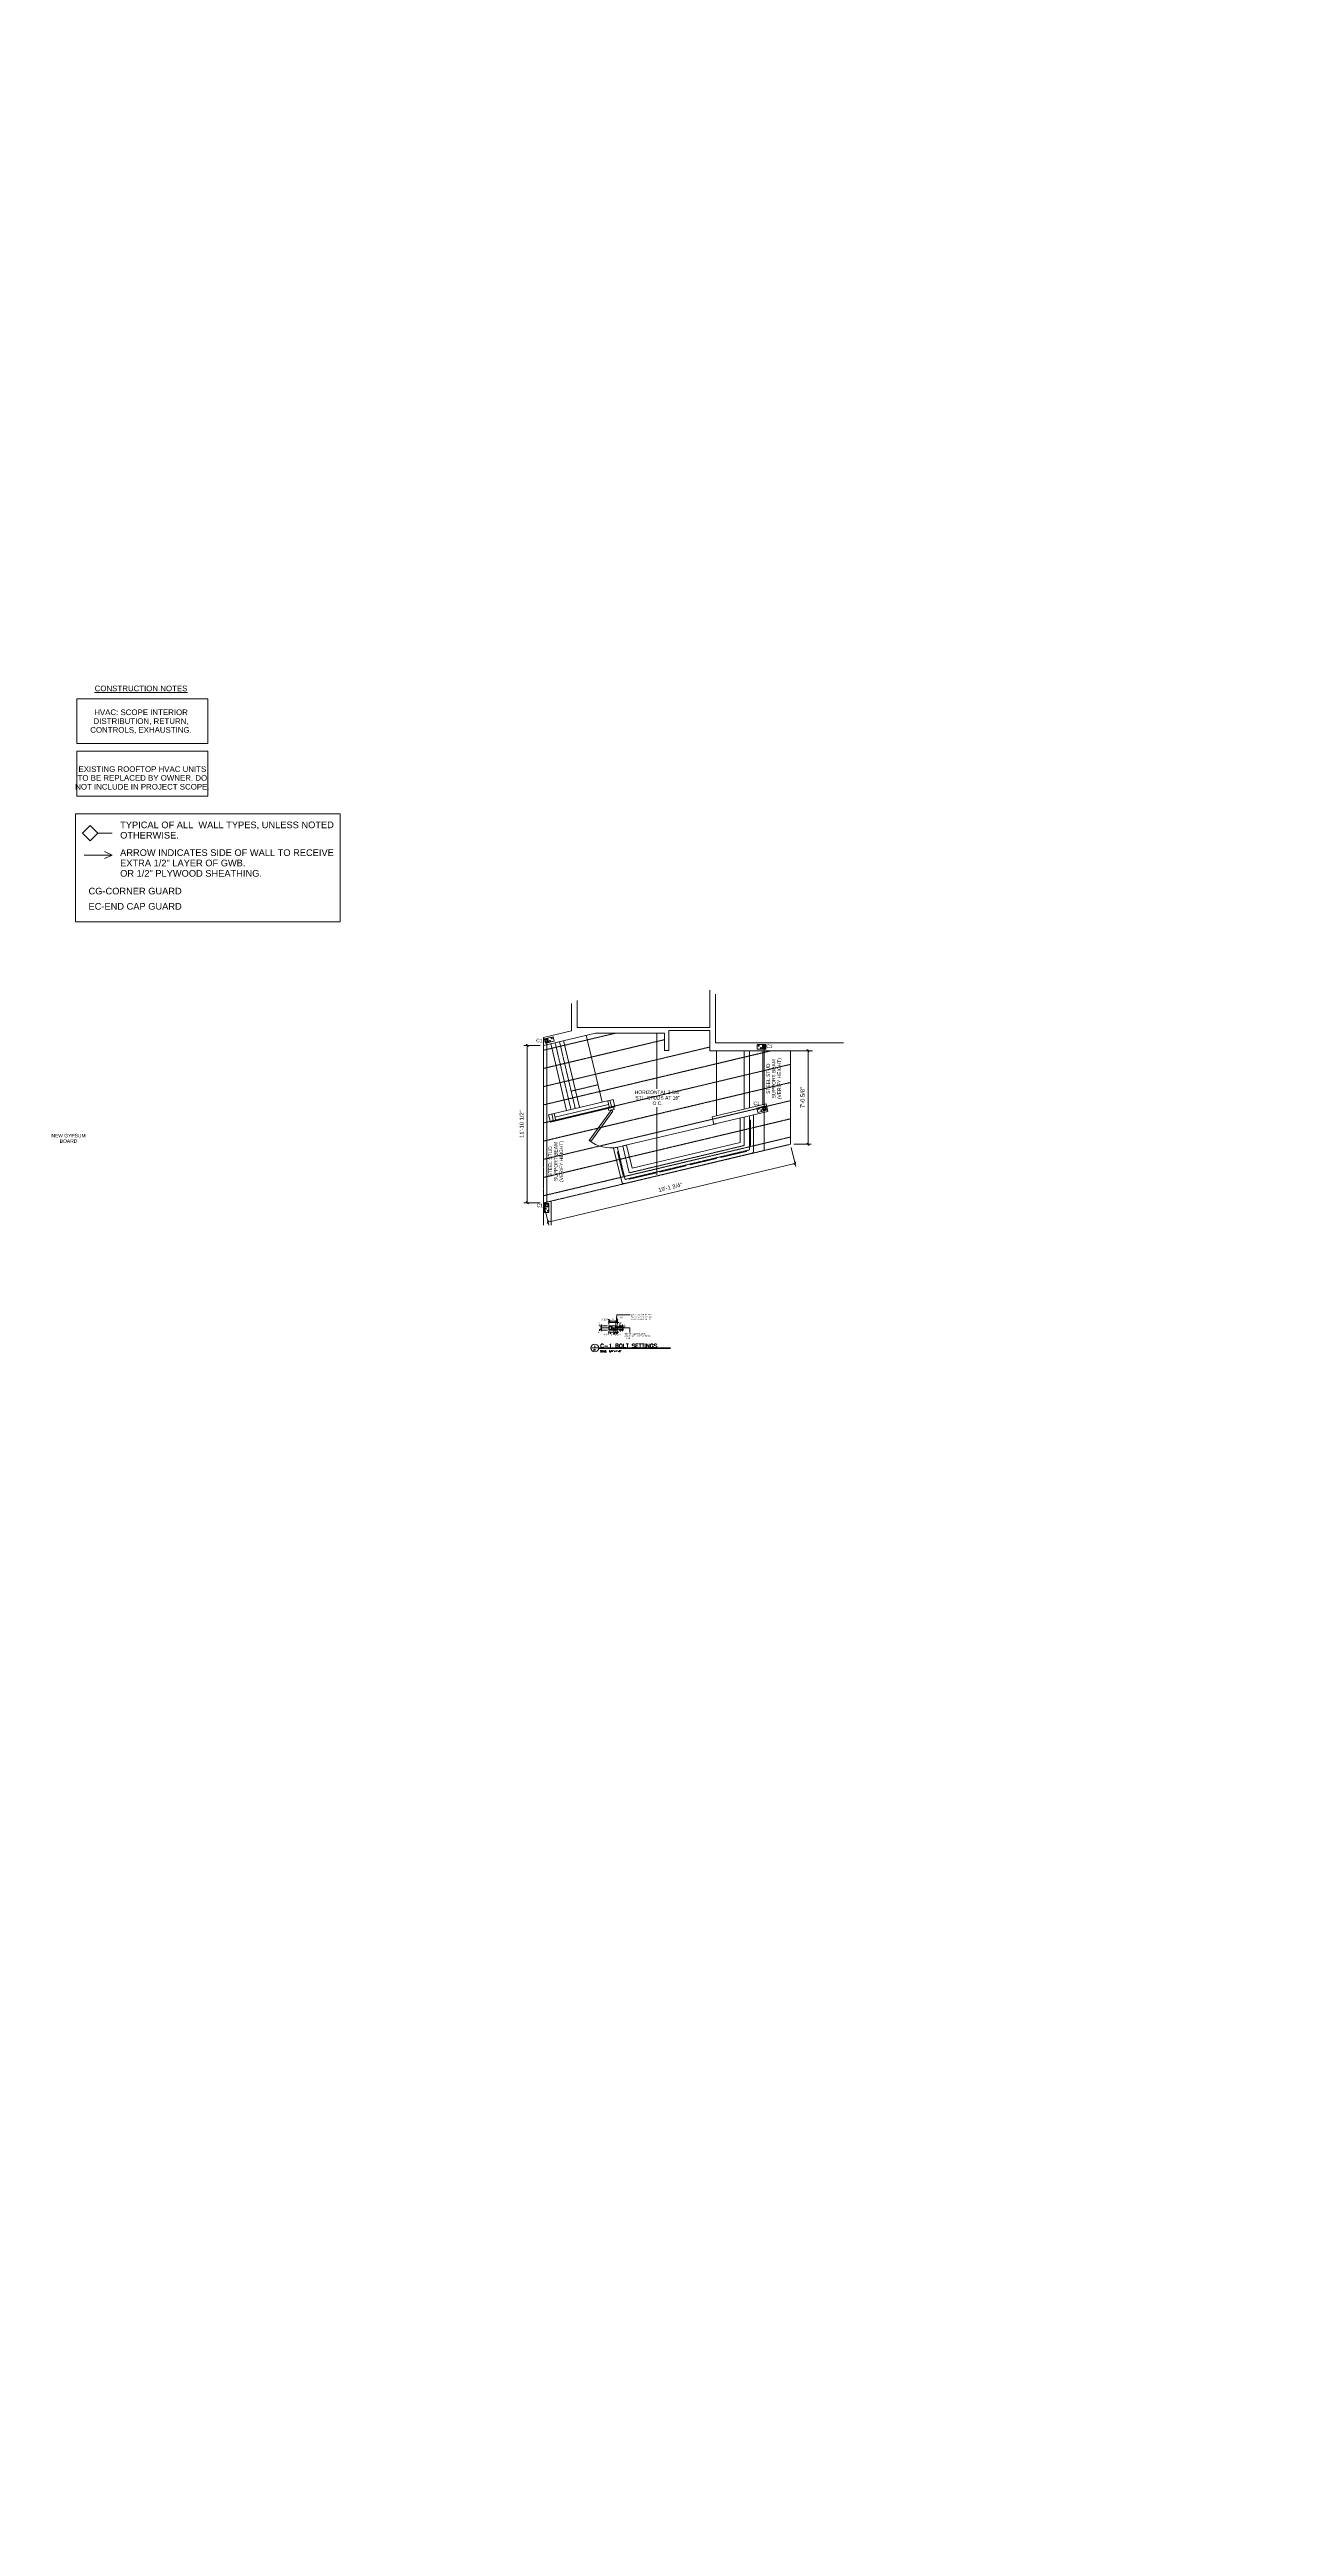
# Model space of a CAD drawing. Header units: inches. Extents: x -2804 to 58974, y -36095 to 66.
# Drawn here: x 22417 to 23541, y -24816 to -22575 of the extents above; entities that cross this region are included whole.
import ezdxf

# ---------------------------------------------------------------- set-up
doc = ezdxf.new("R2010")
doc.units = ezdxf.units.IN
doc.header["$MEASUREMENT"] = 0
doc.header["$XCLIPFRAME"] = 2
for name, pattern in [('IMPORT-DASHED2', [0.1875, 0.125, -0.0625]), ('IMPORT-HIDDEN2 _3_', [0.09375, 0.0625, -0.03125]), ('IMPORT-PHANTOM2', [0.625, 0.3125, -0.0625, 0.0625, -0.0625, 0.0625, -0.0625])]:
    doc.linetypes.add(name, pattern=pattern)
for name, color, linetype, lineweight in [('007-WHI', 7, 'Continuous', 9), ('15xx-Jefferson-REHAB-pr5_dwg', 45, 'Continuous', 9), ('171-LBLU-SC20', 7, 'Continuous', 9), ('A-BULKHEAD', 130, 'IMPORT-DASHED2', 15), ('A-CABINET-LOWER', 7, 'Continuous', 9), ('A-CABINET-UNDER', 7, 'IMPORT-HIDDEN2 _3_', 9), ('A-CLNG', 13, 'Continuous', 13), ('A-Cols', 130, 'Continuous', 15), ('A-DIM', 7, 'Continuous', 9), ('A-TEXT', 7, 'Continuous', 9), ('A-TEXT-8', 7, 'Continuous', 9), ('G-ANNO-REFR', 1, 'Continuous', 9), ('S-COLS-ABBP', 7, 'Continuous', 9), ('S-FLOORJOIST', 130, 'IMPORT-PHANTOM2', 15), ('S-TEXT-3_4', 7, 'Continuous', 9)]:
    doc.layers.add(name, color=color, linetype=linetype, lineweight=lineweight)
doc.styles.add('Arial_17', font='arial.ttf', dxfattribs={"height": 6})
doc.styles.add('Arial_3', font='arial.ttf', dxfattribs={"height": 1.333333})
doc.styles.add('Arial_4', font='arial.ttf', dxfattribs={"height": 5.1})
doc.styles.add('Arial_5', font='arial.ttf', dxfattribs={"height": 3.1875})
doc.styles.add('Arial_6', font='arial.ttf', dxfattribs={"height": 3.75})
doc.styles.add('Arial_7', font='arial.ttf', dxfattribs={"height": 1.5})
doc.styles.add('ROMANT', font='romant__.ttf', dxfattribs={"width": 1.140967, "height": 3.333333})
doc.styles.add('simplex', font='simplex_.ttf', dxfattribs={"height": 8})
doc.styles.add('simplex_2', font='simplex_.ttf', dxfattribs={"height": 1.333333})
doc.styles.add('simplex_3', font='simplex_.ttf', dxfattribs={"width": 0.828947, "height": 1.333333})
picture_1 = doc.add_image_def('image1.jpg', size_in_pixel=(1920, 1080))

# ---------------------------------------------------------------- blocks, each defined once
blk = doc.blocks.new('15xx-Jefferson-REHAB-pr5_dwg_FCM-TIC-1286384-Site Locator Map')
at = {"layer": 'A-DIM'}
for p, q in [((0.5, 0), (-1.4, 0)), ((-0.7, -0.7), (0.7, 0.7))]:
    blk.add_line(p, q, dxfattribs=at)
blk = doc.blocks.new('15xx-Jefferson-REHAB-pr5_dwg_DET1A-1286408-Site Locator Map')
at = {"layer": 'S-TEXT-3_4'}
for p, q in [((0, 0), (432, 0)), ((42, -3), (432, -3))]:
    blk.add_line(p, q, dxfattribs=at)
blk.add_circle((21, 0), 21, dxfattribs=at)
at = {"layer": 'S-TEXT-3_4', "insert": (50, -14), "char_height": 8, "width": 51.93, "attachment_point": 1, "line_spacing_factor": 1.118713, "style": 'simplex'}
blk.add_mtext('SCALE:', dxfattribs=at)
blk = doc.blocks.new('15xx-Jefferson-REHAB-pr5_dwg-1211969-Site Locator Map')
at = {"layer": '007-WHI', "flags": 128}
for points in [[(12401, 9489.1), (12408.8, 9490.9), (12409.7, 9487), (12401.9, 9485.2)], [(12601.3, 9483.9), (12593.3, 9483.9), (12593.3, 9479.9), (12601.3, 9479.9)], [(12600.8, 9428.5), (12593.1, 9426.5), (12594.1, 9422.6), (12601.8, 9424.6)], [(12405.1, 9340.1), (12405.1, 9332.1), (12401.1, 9332.1), (12401.1, 9340.1)]]:
    blk.add_lwpolyline(points, close=True, dxfattribs=at)
at = {"layer": '007-WHI'}
for centre in [(12406.1, 9487.3), (12407.6, 9489.7), (12594.8, 9482.9), (12596.8, 9480.9), (12594.8, 9425.9), (12597.2, 9424.5), (12402.2, 9335.6), (12404.2, 9333.6)]:
    blk.add_circle(centre, 0.406, dxfattribs=at)
at = {"layer": '171-LBLU-SC20'}
for p, q in [((12421.1, 9424.4), (12406.8, 9484.8)), ((12432.8, 9427.2), (12418.4, 9487.6)), ((12453.2, 9432), (12438.9, 9492.4)), ((12556.6, 9419.5), (12556.6, 9478.4)), ((12598.6, 9429.5), (12598.6, 9478.4)), ((12460.2, 9433.7), (12461.9, 9426.9)), ((12407.7, 9421.2), (12409.3, 9414.4)), ((12409.7, 9421.7), (12411.3, 9414.9)), ((12410.5, 9418.3), (12459.1, 9429.8)), ((12458.3, 9433.2), (12459.9, 9426.4)), ((12471.9, 9392.3), (12556.6, 9412.4)), ((12590.1, 9420.4), (12590.1, 9387.5)), ((12473.3, 9358.2), (12588.6, 9385.6)), ((12472.3, 9365.6), (12473.1, 9365.8))]:
    blk.add_line(p, q, dxfattribs=at)
at = {"layer": '171-LBLU-SC20', "flags": 128}
for points in [[(12550.6, 9533.1), (12550.6, 9499.4), (12509.6, 9499.4), (12430.6, 9499.4), (12430.6, 9523.7)], [(12555.6, 9529.7), (12555.6, 9485.4), (12671.6, 9485.4)], [(12425.6, 9521.2), (12425.6, 9496.5), (12400.1, 9490.4), (12400.1, 9483.2), (12447.3, 9494.4), (12509.6, 9494.4), (12509.6, 9478.7), (12513.6, 9478.7), (12513.6, 9496.7), (12550.6, 9496.7), (12550.6, 9478.4), (12643.5, 9478.4)], [(12470.9, 9359.7), (12463.6, 9390.3), (12475.3, 9393.1), (12480.3, 9372.2), (12578.1, 9395.4), (12578.1, 9417.5)], [(12407.1, 9320.7), (12407.1, 9342.3), (12400.1, 9340.7), (12400.1, 9320.7)]]:
    blk.add_lwpolyline(points, dxfattribs=at)
for points in [[(12406.4, 9413.7), (12404.7, 9420.5), (12463.2, 9434.4), (12464.8, 9427.6)], [(12463, 9423.8), (12442.9, 9396.3), (12441.5, 9397.3), (12461.6, 9424.8)], [(12458.7, 9426.1), (12459.2, 9424.2), (12464, 9425.3), (12463.6, 9427.3)], [(12601.5, 9430.2), (12552.7, 9418.6), (12554.3, 9411.9), (12603.1, 9423.4)]]:
    blk.add_lwpolyline(points, close=True, dxfattribs=at)
at = {"layer": '171-LBLU-SC20'}
for centre, radius, start, end in [((12460.8, 9421), 30.5, 230.8144, 281.7682), ((12588.1, 9387.5), 2, 283.3703, 0), ((12472.9, 9360.1), 2, 193.3703, 283.3703)]:
    blk.add_arc(centre, radius, start, end, dxfattribs=at)
at = {"layer": 'A-BULKHEAD', "linetype": 'Continuous'}
for p, q in [((12401, 9489.1), (12401.9, 9485.2)), ((12400.1, 9340.8), (12400.1, 9336.4)), ((12459.2, 9229.6), (12459.2, 9225.6))]:
    blk.add_line(p, q, dxfattribs=at)
at = {"layer": 'A-CABINET-LOWER'}
blk.add_line((12421.1, 9424.4), (12406.8, 9484.8), dxfattribs=at)
at = {"layer": 'A-CABINET-UNDER'}
for p, q in [((12425, 9425.3), (12410.7, 9485.7)), ((12428.9, 9426.2), (12414.6, 9486.7)), ((12581.6, 9478.4), (12581.6, 9425.5)), ((12586.6, 9478.4), (12586.6, 9426.7)), ((12425.2, 9441.8), (12449.5, 9447.6)), ((12586.6, 9392.7), (12587.4, 9392.7)), ((12505.3, 9368.6), (12505.1, 9369.3)), ((12556.6, 9380.8), (12556.4, 9381.5)), ((12478, 9362.1), (12477.9, 9362.8))]:
    blk.add_line(p, q, dxfattribs=at)
at = {"layer": 'A-CABINET-UNDER', "flags": 128}
for points in [[(12467, 9391.1), (12474, 9361.9), (12586.6, 9388.7), (12586.6, 9419.5)], [(12471.9, 9392.3), (12477.7, 9367.9), (12581.6, 9392.6), (12581.6, 9418.3)]]:
    blk.add_lwpolyline(points, dxfattribs=at)
at = {"layer": 'A-CABINET-UNDER', "linetype": 'Continuous', "flags": 128}
for points in [[(12586.6, 9415.6), (12587.4, 9415.6), (12587.4, 9392.7)], [(12472.3, 9365.6), (12467.2, 9387), (12468, 9387.2)], [(12478, 9362.1), (12501.4, 9367.7), (12501.2, 9368.4)], [(12505.3, 9368.6), (12529, 9374.2), (12528.8, 9375)], [(12556.6, 9380.8), (12532.9, 9375.2), (12532.7, 9375.9)], [(12560.3, 9382.4), (12560.5, 9381.7), (12583.8, 9387.3), (12583.7, 9388)]]:
    blk.add_lwpolyline(points, dxfattribs=at)
at = {"layer": 'A-CLNG', "color": 7, "linetype": 'IMPORT-HIDDEN2 _3_', "lineweight": 9, "flags": 128}
blk.add_lwpolyline([(12400.1, 9483.2), (12400.1, 9340.7), (12623.6, 9393.8), (12623.6, 9478.4)], dxfattribs=at)
at = {"layer": 'A-Cols', "flags": 128}
for points in [[(12401.1, 9488.7), (12404.1, 9489.4), (12404.7, 9486.4), (12401.8, 9485.8)], [(12401.7, 9488.3), (12403.7, 9488.8), (12404.1, 9486.8), (12402.2, 9486.4)], [(12601.3, 9483.4), (12598.3, 9483.4), (12598.3, 9480.4), (12601.3, 9480.4)], [(12600.8, 9482.9), (12598.8, 9482.9), (12598.8, 9480.9), (12600.8, 9480.9)], [(12600.9, 9428.1), (12598, 9427.3), (12598.8, 9424.4), (12601.7, 9425.2)], [(12600.6, 9427.5), (12598.7, 9427), (12599.2, 9425), (12601.1, 9425.5)], [(12404.7, 9340.1), (12404.7, 9337.1), (12401.7, 9337.1), (12401.7, 9340.1)], [(12404.2, 9339.6), (12404.2, 9337.6), (12402.2, 9337.6), (12402.2, 9339.6)], [(12459.2, 9229.1), (12462.2, 9229.1), (12462.2, 9226.1), (12459.2, 9226.1)], [(12459.7, 9228.6), (12461.7, 9228.6), (12461.7, 9226.6), (12459.7, 9226.6)]]:
    blk.add_lwpolyline(points, close=True, dxfattribs=at)
at = {"layer": 'A-DIM'}
for p, q in [((12397.1, 9483.2), (12382.5, 9483.2)), ((12385.5, 9342.3), (12385.5, 9481.7)), ((12626.6, 9478.4), (12642.4, 9478.4)), ((12639.4, 9395.3), (12639.4, 9476.9)), ((12624.3, 9390.9), (12628.4, 9373.6)), ((12626.6, 9393.8), (12642.4, 9393.8)), ((12405.7, 9323.7), (12626.3, 9376.2)), ((12397.1, 9340.8), (12382.5, 9340.8)), ((12400.8, 9337.8), (12404.9, 9320.5)), ((12466.7, 9233.6), (12459.7, 9233.6)), ((12465.7, 9232.5), (12467.2, 9232.5)), ((12467.7, 9232.5), (12468.2, 9232.5)), ((12458.2, 9229.6), (12451.7, 9229.6)), ((12458.2, 9225.6), (12451.7, 9225.6)), ((12452.7, 9230.1), (12452.7, 9230.6)), ((12452.7, 9228.1), (12452.7, 9228.6)), ((12452.7, 9227.1), (12452.7, 9226.6)), ((12452.7, 9225.1), (12452.7, 9224.6)), ((12459.2, 9224.6), (12459.2, 9222.7)), ((12465.2, 9223.7), (12464.7, 9223.7)), ((12466.2, 9223.7), (12466.7, 9223.7)), ((12467.2, 9224.6), (12467.2, 9222.7)), ((12467.7, 9223.7), (12468.2, 9223.7)), ((12468.2, 9229.6), (12472.5, 9229.6)), ((12468.2, 9225.6), (12472.5, 9225.6)), ((12471.5, 9230.1), (12471.5, 9230.6)), ((12471.5, 9229.1), (12471.5, 9229.6)), ((12471.5, 9226.1), (12471.5, 9225.6)), ((12471.5, 9225.1), (12471.5, 9224.6))]:
    blk.add_line(p, q, dxfattribs=at)
at = {"layer": 'A-DIM', "flags": 128}
for points in [[(12459.2, 9233.5), (12459.2, 9230.6), (12459.2, 9234.6)], [(12459.7, 9232.5), (12465.2, 9232.5), (12464.7, 9232.5)], [(12467.2, 9233.5), (12467.2, 9230.6), (12467.2, 9234.6)], [(12452.7, 9229.6), (12452.7, 9227.6), (12452.7, 9225.6)], [(12459.7, 9223.7), (12463.2, 9223.7), (12462.7, 9223.7)], [(12463.7, 9223.7), (12465.7, 9223.7), (12467.2, 9223.7)], [(12466.7, 9228.6), (12472.5, 9228.6), (12468.2, 9228.6)], [(12471.5, 9225.6), (12471.5, 9226.6), (12471.5, 9228.6), (12471.5, 9229.6)], [(12471.5, 9228.1), (12471.5, 9227.6), (12471.5, 9227.1)]]:
    blk.add_lwpolyline(points, dxfattribs=at)
for points in [[(12465.7, 9233.5), (12465.7, 9229.6)], [(12451.7, 9227.6), (12458.7, 9227.6)], [(12463.7, 9222.7), (12463.7, 9225.6)], [(12472.5, 9226.6), (12464.7, 9226.6)], [(12465.7, 9222.7), (12465.7, 9227.6)]]:
    blk.add_lwpolyline(points, close=True, dxfattribs=at)
at = {"layer": 'A-DIM'}
for centre, radius, start, end in [((12458.7, 9233.8), 1.57, 305.8263, 104.8248), ((12468.8, 9233.7), 2.42, 121.7791, 210.2941), ((12471.1, 9230.9), 1.88, 146.357, 282.8979), ((12451.9, 9230.2), 1.22, 181.1274, 309.4989), ((12452.2, 9225.4), 1.42, 67.2916, 190.7668), ((12460.2, 9223.5), 1.17, 282.3582, 11.6917), ((12463.5, 9223.1), 1.26, 261.8509, 28.2894), ((12467.4, 9222.9), 1.3, 138.3965, 232.105), ((12470.8, 9225.1), 1.39, 57.268, 203.4232), ((12472.1, 9228.7), 1.23, 242.5869, 359.4545)]:
    blk.add_arc(centre, radius, start, end, dxfattribs=at)
at = {"layer": 'A-TEXT'}
for p, q in [((12010, 9655.4), (12003.3, 9652.3)), ((12502.6, 9494.4), (12502.6, 9443.8)), ((12502.6, 9366.1), (12502.6, 9427.3))]:
    blk.add_line(p, q, dxfattribs=at)
at = {"layer": 'A-TEXT', "flags": 128}
for points in [[(11978.2, 9796.8), (11978.2, 9756.3), (12096.7, 9756.3), (12096.7, 9796.8)], [(11978.2, 9749.3), (11978.2, 9708.7), (12096.7, 9708.7), (12096.7, 9749.3)], [(11976.8, 9692.8), (12216.4, 9692.8), (12216.4, 9594.9), (11976.8, 9594.9)]]:
    blk.add_lwpolyline(points, close=True, dxfattribs=at)
for points in [[(11997, 9675.2), (11990.2, 9682), (11983.4, 9675.2), (11990.2, 9668.4), (11997, 9675.2), (12010.1, 9675.2)], [(11984.7, 9655.4), (12010, 9655.4), (12003.3, 9658.6)], [(12465.6, 9230.1), (12466.6, 9239.5), (12478.5, 9239.5)], [(12462.4, 9227.6), (12478.3, 9227.6), (12478.3, 9223.6)]]:
    blk.add_lwpolyline(points, dxfattribs=at)
at = {"layer": 'S-COLS-ABBP', "flags": 128}
blk.add_lwpolyline([(12459.2, 9229.6), (12467.2, 9229.6), (12467.2, 9225.6), (12459.2, 9225.6)], close=True, dxfattribs=at)
at = {"layer": 'S-COLS-ABBP'}
for centre in [(12463.7, 9226.6), (12465.7, 9228.6)]:
    blk.add_circle(centre, 0.406, dxfattribs=at)
at = {"layer": 'S-FLOORJOIST'}
for p, q in [((12400.1, 9478.8), (12466, 9494.4)), ((12400.1, 9462.3), (12509.6, 9488.4)), ((12400.1, 9445.9), (12550.6, 9481.7)), ((12400.1, 9429.4), (12606.3, 9478.4)), ((12403.2, 9339.6), (12403.2, 9488.8)), ((12599.8, 9482.9), (12599.8, 9388.1)), ((12400.1, 9413), (12623.6, 9466.1)), ((12400.1, 9396.6), (12623.6, 9449.7)), ((12400.1, 9380.1), (12623.6, 9433.2)), ((12400.1, 9363.7), (12623.6, 9416.8)), ((12400.1, 9347.2), (12623.6, 9400.3))]:
    blk.add_line(p, q, dxfattribs=at)
for p, xscale, yscale, zscale, rotation in [((12385.5, 9483.2), 1.5, 1.5, 1.5, 89.99999999999999), ((12639.4, 9478.4), 1.5, 1.5, 1.5, 89.99999999999999), ((12639.4, 9393.8), 1.5, 1.5, 1.5, 270), ((12627.7, 9376.5), 1.5, 1.5, 1.5, 13.37027384718885), ((12385.5, 9340.8), 1.5, 1.5, 1.5, 270), ((12404.2, 9323.4), 1.5, 1.5, 1.5, 193.3702738471889), ((12459.2, 9233.6), 0.5, 0.5, 0.5, 180), ((12459.2, 9232.5), 0.5, 0.5, 0.5, 180), ((12467.2, 9232.5), 0.5, 0.5, 0.5, 180), ((12452.7, 9229.6), 0.5, 0.5, 0.5, 270), ((12452.7, 9227.6), 0.5, 0.5, 0.5, 270), ((12452.7, 9227.6), 0.5, 0.5, 0.5, 89.99999999999999), ((12452.7, 9225.6), 0.5, 0.5, 0.5, 89.99999999999999), ((12459.2, 9223.7), 0.5, 0.5, 0.5, 180), ((12465.7, 9223.7), 0.5, 0.5, 0.5, 180), ((12467.2, 9223.7), 0.5, 0.5, 0.5, 180), ((12471.5, 9229.6), 0.5, 0.5, 0.5, 270), ((12471.5, 9228.6), 0.5, 0.5, 0.5, 270), ((12471.5, 9228.6), 0.5, 0.5, 0.5, 89.99999999999999), ((12471.5, 9226.6), 0.5, 0.5, 0.5, 270), ((12471.5, 9226.6), 0.5, 0.5, 0.5, 89.99999999999999), ((12471.5, 9225.6), 0.5, 0.5, 0.5, 89.99999999999999)]:
    blk.add_blockref('15xx-Jefferson-REHAB-pr5_dwg_FCM-TIC-1286384-Site Locator Map', p, dxfattribs=dict(xscale=xscale, yscale=yscale, zscale=zscale, rotation=rotation))
for name, p, xscale, yscale, zscale in [('15xx-Jefferson-REHAB-pr5_dwg_FCM-TIC-1286384-Site Locator Map', (12465.7, 9232.5), 0.5, 0.5, 0.5), ('15xx-Jefferson-REHAB-pr5_dwg_FCM-TIC-1286384-Site Locator Map', (12465.7, 9232.5), 0.5, 0.5, 0.5), ('15xx-Jefferson-REHAB-pr5_dwg_FCM-TIC-1286384-Site Locator Map', (12467.2, 9233.6), 0.5, 0.5, 0.5), ('15xx-Jefferson-REHAB-pr5_dwg_DET1A-1286408-Site Locator Map', (12443.1, 9209.5), 0.1666666666660603, 0.1666666666660603, 0.1666666666660603), ('15xx-Jefferson-REHAB-pr5_dwg_FCM-TIC-1286384-Site Locator Map', (12463.7, 9223.7), 0.5, 0.5, 0.5), ('15xx-Jefferson-REHAB-pr5_dwg_FCM-TIC-1286384-Site Locator Map', (12463.7, 9223.7), 0.5, 0.5, 0.5), ('15xx-Jefferson-REHAB-pr5_dwg_FCM-TIC-1286384-Site Locator Map', (12465.7, 9223.7), 0.5, 0.5, 0.5)]:
    blk.add_blockref(name, p, dxfattribs=dict(xscale=xscale, yscale=yscale, zscale=zscale))
at = {"layer": 'A-DIM', "attachment_point": 2, "line_spacing_factor": 0.938532}
for s, insert, char_height, width, rotation, style in [('7\'-0 5/8"', (12632.6, 9436.1), 3.75, 22.83, 90, 'Arial_6'), ('11\'-10 1/2"', (12378.6, 9412), 3.75, 29.785, 90, 'Arial_6'), ('19\'-1 3/4"', (12514.4, 9356.7), 3.75, 26.307, 13.3703, 'Arial_6'), ('2"', (12450.2, 9231.4), 1.5, 2.269, 90, 'Arial_7'), ('1"', (12469, 9232.9), 1.5, 2.269, 90, 'Arial_7'), ('2"', (12449.6, 9223.9), 1.5, 2.269, 90, 'Arial_7'), ('1"', (12469.4, 9223.7), 1.5, 2.269, 90, 'Arial_7'), ('2"', (12473, 9229.7), 1.5, 2.269, 90, 'Arial_7')]:
    blk.add_mtext(s, dxfattribs=dict(at, insert=insert, char_height=char_height, width=width, rotation=rotation, style=style))
at = {"layer": 'A-DIM', "char_height": 1.5, "attachment_point": 2, "line_spacing_factor": 0.938532, "style": 'Arial_7'}
for s, insert, width in [('6 1/2"', (12455.3, 9236), 6.442), ('8"', (12463.2, 9236.2), 2.269), ('1 1/2"', (12469.9, 9237.7), 6.442), ('4 1/2"', (12457.2, 9222.3), 6.442), ('2"', (12462.1, 9222.2), 2.269), ('1 1/2"', (12467.4, 9221.7), 6.442)]:
    blk.add_mtext(s, dxfattribs=dict(at, insert=insert, width=width))
at = {"layer": 'A-TEXT', "char_height": 6, "attachment_point": 1, "line_spacing_factor": 0.938532, "style": 'Arial_17'}
for s, insert, width in [('TYPICAL OF ALL  WALL TYPES, UNLESS NOTED\\POTHERWISE.', (12017.3, 9685.7), 227.594), ('ARROW INDICATES SIDE OF WALL TO RECEIVE\\PEXTRA 1/2" LAYER OF GWB.\\POR 1/2" PLYWOOD SHEATHING.', (12017.3, 9660.6), 228.106), ('CG-CORNER GUARD', (11988.7, 9625.8), 100.071), ('EC-END CAP GUARD', (11988.7, 9612), 100.144)]:
    blk.add_mtext(s, dxfattribs=dict(at, insert=insert, width=width))
at = {"layer": 'A-TEXT', "linetype": 'IMPORT-HIDDEN2 _3_', "char_height": 1.333, "attachment_point": 1, "line_spacing_factor": 0.938532, "style": 'Arial_3'}
for s, insert, width in [('3/4"x4"x8" STL PLATE\\PW/ (2) 3/4" x 5 1/2" MIN.\\PEXPANSION BOLTS', (12479.3, 9240.2), 23.865), ('TS3"x3`"x1/4 COLUMN\\PW/ (2)13/16 HOLES(VERIFY\\PHEIGHT)', (12473.4, 9223), 28.387)]:
    blk.add_mtext(s, dxfattribs=dict(at, insert=insert, width=width))
at = {"layer": 'A-TEXT-8', "attachment_point": 2, "line_spacing_factor": 0.938532}
for s, insert, char_height, width, style in [('\\LCONSTRUCTION NOTES', (12036.2, 9808.7), 5.1, 99.681, 'Arial_4'), ('HVAC: SCOPE INTERIOR\\PDISTRIBUTION, RETURN,\\PCONTROLS, EXHAUSTING.', (12036.2, 9787.1), 5.1, 109.201, 'Arial_4'), ('EXISTING ROOFTOP HVAC UNITS\\PTO BE REPLACED BY OWNER. DO\\PNOT INCLUDE IN PROJECT SCOPE.', (12037.4, 9735.7), 5.1, 144.232, 'Arial_4'), ('C1', (12396.4, 9489.2), 3.19, 6.767, 'Arial_5'), ('C1', (12604.6, 9484), 3.19, 6.767, 'Arial_5'), ('HORIZONTAL 3 5/8"\\PSTL. STUDS AT 16"\\PO.C.', (12503.4, 9442.4), 3.187, 48.689, 'Arial_5'), ('C1', (12592.9, 9432.3), 3.19, 6.767, 'Arial_5'), ('NEW GYPSUM\\PBOARD', (11970.6, 9403.2), 3.19, 36.673, 'Arial_5'), ('C1', (12396.8, 9340), 3.19, 6.767, 'Arial_5')]:
    blk.add_mtext(s, dxfattribs=dict(at, insert=insert, char_height=char_height, width=width, style=style))
at = {"layer": 'A-TEXT-8', "char_height": 3.187, "width": 43.945, "attachment_point": 2, "rotation": 90, "line_spacing_factor": 0.938532, "style": 'Arial_5'}
for insert in [(12601.8, 9453.1), (12404.7, 9378.2)]:
    blk.add_mtext('STEEL STUD\\PSUPPORT BEAM\\P(VERIFY HEIGHT)', dxfattribs=dict(at, insert=insert))
at = {"layer": 'S-TEXT-3_4'}
for s, insert, char_height, width, attachment_point, line_spacing_factor, style in [('1', (12446.5, 9211.4), 1.33, 1.182, 2, 1.118713, 'simplex_2'), ('C-1 BOLT SETTINGS', (12451.4, 9213.1), 3.333, 72.48, 1, 1.120755, 'ROMANT'), ('  A1', (12443.7, 9208.4), 1.33, 4.616, 1, 1.118713, 'simplex_3'), ('3/4"=1\'-0"', (12459.4, 9207.2), 1.33, 13.99, 1, 1.118713, 'simplex_2')]:
    blk.add_mtext(s, dxfattribs=dict(at, insert=insert, char_height=char_height, width=width, attachment_point=attachment_point, line_spacing_factor=line_spacing_factor, style=style))

msp = doc.modelspace()

# ---------------------------------------------------------------- block references
at = {"layer": '15xx-Jefferson-REHAB-pr5_dwg', "color": 7}
msp.add_blockref('15xx-Jefferson-REHAB-pr5_dwg-1211969-Site Locator Map', (10463.2, -32959.1), dxfattribs=at)

# ---------------------------------------------------------------- pictures from other files: only their frames are drawn
at = {"layer": 'G-ANNO-REFR'}
image = msp.add_image(picture_1, insert=(2622.3, -39288.8), size_in_units=(58514.3, 32914.3), dxfattribs=at)
image.set_boundary_path([(6.221, 974.7155), (6.221, 84.0795), (1848.55, 84.0795), (1848.55, 974.7155), (6.221, 974.7155)])
image.dxf.flags = 15

doc.saveas('drawing.dxf')
